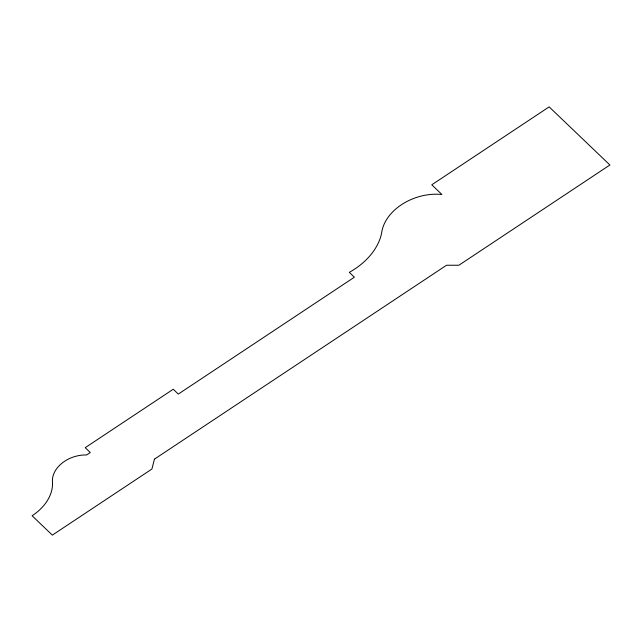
<?xml version="1.0" encoding="UTF-8"?>
<svg xmlns="http://www.w3.org/2000/svg" width="642" height="642" viewBox="0 0 642 642"><rect width="100%" height="100%" fill="white"/><g stroke="black" fill="none" stroke-linecap="round" stroke-linejoin="round"><path stroke-width="0.96" d="M154.441 459.142L151.913 469.029L52.347 535.123L32.1 515.759A47.5 34.451 -17.4 0 0 52.459 481.733A28.681 20.809 -17.4 0 1 86.606 454.961L90.273 452.522L85.209 447.683L173.244 389.237L178.307 394.084L354.376 277.2L349.32 272.352A65.291 47.364 -17.4 0 0 381.605 233.223A47.339 34.339 -17.4 0 1 441.897 194.486L431.777 184.8L549.151 106.877L609.9 164.986L458.902 265.226L446.503 265.25L154.441 459.142"/></g></svg>
